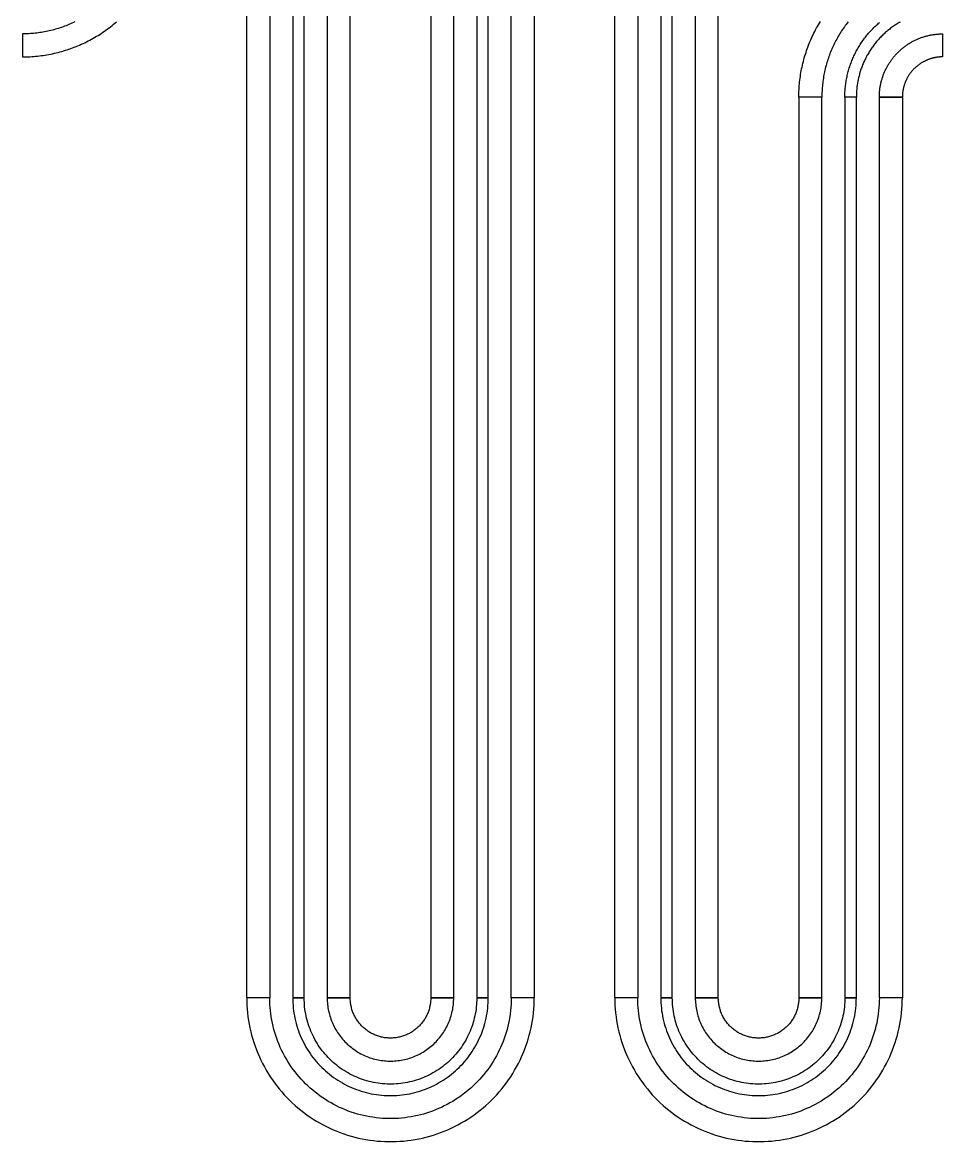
# Model space of a CAD drawing. Extents: x -25499 to 25499, y -25499 to 24195.
# Drawn here: x -5125 to -4925, y -15372 to -15128.8 of the extents above; entities that cross this region are included whole.
import ezdxf

# ---------------------------------------------------------------- set-up
doc = ezdxf.new("R2010")
doc.units = 0

# ---------------------------------------------------------------- blocks, each defined once
blk = doc.blocks.new('CHIP15')
for points in [[(928.75, 1090.73), (928.75, 659.27), (923.75, 659.27), (923.75, 1090.73), (928.75, 1090.73)], [(933.75, 1090.73), (933.75, 659.27), (936.25, 659.27), (936.25, 1090.73), (933.75, 1090.73)], [(941.25, 1090.73), (941.25, 659.27), (946.25, 659.27), (946.25, 1090.73), (941.25, 1090.73)], [(968.75, 659.27), (968.75, 1090.73), (963.75, 1090.73), (963.75, 659.27), (968.75, 659.27)], [(976.25, 659.27), (976.25, 1090.73), (973.75, 1090.73), (973.75, 659.27), (976.25, 659.27)], [(981.25, 659.27), (981.25, 1090.73), (986.25, 1090.73), (986.25, 659.27), (981.25, 659.27)], [(1008.75, 1090.73), (1008.75, 659.27), (1003.75, 659.27), (1003.75, 1090.73), (1008.75, 1090.73)], [(1013.75, 1090.73), (1013.75, 659.27), (1016.25, 659.27), (1016.25, 1090.73), (1013.75, 1090.73)], [(1021.25, 1090.73), (1021.25, 659.27), (1026.25, 659.27), (1026.25, 1090.73), (1021.25, 1090.73)], [(875, 863.75), (875.41, 863.75), (875.82, 863.76), (876.24, 863.77), (876.65, 863.79), (877.06, 863.82), (877.47, 863.85), (877.88, 863.88), (878.29, 863.92), (878.7, 863.97), (879.11, 864.02), (879.52, 864.08), (879.93, 864.14), (880.34, 864.21), (880.74, 864.28), (881.15, 864.36), (881.55, 864.44), (881.95, 864.53), (882.36, 864.63), (882.76, 864.73), (883.15, 864.83), (883.55, 864.94), (883.95, 865.06), (884.34, 865.18), (884.74, 865.31), (885.13, 865.44), (885.52, 865.57), (885.9, 865.71), (886.29, 865.86), (886.67, 866.01), (887.05, 866.17), (887.43, 866.33), (887.81, 866.5), (888.19, 866.67), (888.56, 866.84), (888.93, 867.03), (889.3, 867.21), (889.66, 867.4), (890.03, 867.6), (890.39, 867.8), (890.74, 868.01), (891.1, 868.22), (891.45, 868.43), (891.8, 868.65), (892.15, 868.87), (892.49, 869.1), (892.83, 869.34), (893.17, 869.57), (893.5, 869.82), (893.83, 870.06), (894.16, 870.31), (894.48, 870.57), (894.8, 870.83), (895.12, 871.09), (895.44, 871.36)], [(886.39, 871.35), (886.08, 871.2), (885.76, 871.06), (885.44, 870.92), (885.13, 870.78), (884.8, 870.65), (884.48, 870.52), (884.16, 870.4), (883.83, 870.28), (883.51, 870.17), (883.18, 870.06), (882.85, 869.95), (882.52, 869.85), (882.18, 869.75), (881.85, 869.66), (881.51, 869.57), (881.18, 869.49), (880.84, 869.41), (880.5, 869.33), (880.16, 869.26), (879.82, 869.2), (879.48, 869.14), (879.14, 869.08), (878.8, 869.03), (878.45, 868.98), (878.11, 868.94), (877.77, 868.9), (877.42, 868.86), (877.08, 868.83), (876.73, 868.81), (876.39, 868.79), (876.04, 868.77), (875.69, 868.76), (875.35, 868.75), (875, 868.75), (875, 863.75)], [(1043.75, 855), (1043.75, 855.41), (1043.76, 855.82), (1043.77, 856.24), (1043.79, 856.65), (1043.82, 857.06), (1043.85, 857.47), (1043.88, 857.88), (1043.92, 858.29), (1043.97, 858.7), (1044.02, 859.11), (1044.08, 859.52), (1044.14, 859.93), (1044.21, 860.34), (1044.28, 860.74), (1044.36, 861.15), (1044.44, 861.55), (1044.53, 861.95), (1044.63, 862.36), (1044.73, 862.76), (1044.83, 863.15), (1044.94, 863.55), (1045.06, 863.95), (1045.18, 864.34), (1045.31, 864.74), (1045.44, 865.13), (1045.57, 865.52), (1045.71, 865.9), (1045.86, 866.29), (1046.01, 866.67), (1046.17, 867.05), (1046.33, 867.43), (1046.5, 867.81), (1046.67, 868.19), (1046.84, 868.56), (1047.03, 868.93), (1047.21, 869.3), (1047.4, 869.66), (1047.6, 870.03), (1047.8, 870.39), (1048.01, 870.74), (1048.22, 871.1), (1048.43, 871.45)], [(1054.48, 871.37), (1054.26, 871.09), (1054.05, 870.82), (1053.85, 870.54), (1053.64, 870.26), (1053.44, 869.98), (1053.25, 869.69), (1053.05, 869.4), (1052.87, 869.11), (1052.68, 868.82), (1052.5, 868.52), (1052.32, 868.22), (1052.15, 867.92), (1051.98, 867.62), (1051.82, 867.32), (1051.66, 867.01), (1051.5, 866.7), (1051.35, 866.39), (1051.2, 866.08), (1051.06, 865.76), (1050.92, 865.44), (1050.78, 865.13), (1050.65, 864.8), (1050.52, 864.48), (1050.4, 864.16), (1050.28, 863.83), (1050.17, 863.51), (1050.06, 863.18), (1049.95, 862.85), (1049.85, 862.52), (1049.75, 862.18), (1049.66, 861.85), (1049.57, 861.51), (1049.49, 861.18), (1049.41, 860.84), (1049.33, 860.5), (1049.26, 860.16), (1049.2, 859.82), (1049.14, 859.48), (1049.08, 859.14), (1049.03, 858.8), (1048.98, 858.45), (1048.94, 858.11), (1048.9, 857.77), (1048.86, 857.42), (1048.83, 857.08), (1048.81, 856.73), (1048.79, 856.39), (1048.77, 856.04), (1048.76, 855.69), (1048.75, 855.35), (1048.75, 855), (1043.75, 855)], [(1053.75, 855), (1053.75, 855.28), (1053.76, 855.56), (1053.77, 855.84), (1053.78, 856.12), (1053.8, 856.4), (1053.82, 856.68), (1053.84, 856.96), (1053.87, 857.24), (1053.9, 857.52), (1053.93, 857.8), (1053.97, 858.07), (1054.02, 858.35), (1054.06, 858.63), (1054.11, 858.9), (1054.17, 859.18), (1054.22, 859.45), (1054.28, 859.73), (1054.35, 860), (1054.41, 860.27), (1054.49, 860.55), (1054.56, 860.82), (1054.64, 861.08), (1054.72, 861.35), (1054.81, 861.62), (1054.9, 861.89), (1054.99, 862.15), (1055.09, 862.41), (1055.18, 862.68), (1055.29, 862.94), (1055.39, 863.2), (1055.5, 863.45), (1055.62, 863.71), (1055.73, 863.97), (1055.85, 864.22), (1055.98, 864.47), (1056.1, 864.72), (1056.23, 864.97), (1056.37, 865.22), (1056.5, 865.46), (1056.64, 865.71), (1056.79, 865.95), (1056.93, 866.19), (1057.08, 866.42), (1057.23, 866.66), (1057.39, 866.89), (1057.55, 867.12), (1057.71, 867.35), (1057.87, 867.58), (1058.04, 867.81), (1058.21, 868.03), (1058.39, 868.25), (1058.56, 868.47), (1058.74, 868.68), (1058.92, 868.9), (1059.11, 869.11), (1059.3, 869.32), (1059.49, 869.52), (1059.68, 869.73), (1059.88, 869.93), (1060.07, 870.12), (1060.27, 870.32), (1060.48, 870.51), (1060.68, 870.7), (1060.89, 870.89), (1061.1, 871.08), (1061.32, 871.26)], [(1065.77, 871.32), (1065.55, 871.2), (1065.34, 871.07), (1065.13, 870.94), (1064.92, 870.81), (1064.71, 870.68), (1064.51, 870.54), (1064.3, 870.4), (1064.1, 870.26), (1063.9, 870.11), (1063.7, 869.96), (1063.5, 869.81), (1063.31, 869.66), (1063.12, 869.5), (1062.93, 869.35), (1062.74, 869.19), (1062.55, 869.02), (1062.37, 868.86), (1062.19, 868.69), (1062.01, 868.52), (1061.83, 868.35), (1061.65, 868.17), (1061.48, 867.99), (1061.31, 867.81), (1061.14, 867.63), (1060.98, 867.45), (1060.81, 867.26), (1060.65, 867.07), (1060.5, 866.88), (1060.34, 866.69), (1060.19, 866.5), (1060.04, 866.3), (1059.89, 866.1), (1059.74, 865.9), (1059.6, 865.7), (1059.46, 865.49), (1059.32, 865.29), (1059.19, 865.08), (1059.06, 864.87), (1058.93, 864.66), (1058.8, 864.45), (1058.68, 864.23), (1058.56, 864.02), (1058.44, 863.8), (1058.33, 863.58), (1058.22, 863.36), (1058.11, 863.14), (1058, 862.91), (1057.9, 862.69), (1057.8, 862.46), (1057.7, 862.23), (1057.61, 862), (1057.52, 861.77), (1057.43, 861.54), (1057.34, 861.31), (1057.26, 861.08), (1057.18, 860.84), (1057.11, 860.61), (1057.04, 860.37), (1056.97, 860.13), (1056.9, 859.89), (1056.84, 859.65), (1056.78, 859.41), (1056.72, 859.17), (1056.67, 858.93), (1056.62, 858.69), (1056.57, 858.45), (1056.53, 858.2), (1056.48, 857.96), (1056.45, 857.71), (1056.41, 857.47), (1056.38, 857.22), (1056.35, 856.98), (1056.33, 856.73), (1056.31, 856.48), (1056.29, 856.24), (1056.28, 855.99), (1056.26, 855.74), (1056.26, 855.49), (1056.25, 855.25), (1056.25, 855), (1053.75, 855)], [(1061.25, 855), (1061.25, 855.18), (1061.25, 855.36), (1061.26, 855.54), (1061.27, 855.73), (1061.28, 855.91), (1061.29, 856.09), (1061.31, 856.27), (1061.33, 856.45), (1061.35, 856.63), (1061.37, 856.81), (1061.39, 856.99), (1061.42, 857.17), (1061.45, 857.35), (1061.48, 857.53), (1061.52, 857.7), (1061.56, 857.88), (1061.59, 858.06), (1061.64, 858.24), (1061.68, 858.41), (1061.73, 858.59), (1061.77, 858.76), (1061.83, 858.94), (1061.88, 859.11), (1061.93, 859.28), (1061.99, 859.46), (1062.05, 859.63), (1062.11, 859.8), (1062.18, 859.97), (1062.25, 860.14), (1062.31, 860.3), (1062.39, 860.47), (1062.46, 860.64), (1062.53, 860.8), (1062.61, 860.97), (1062.69, 861.13), (1062.77, 861.29), (1062.86, 861.45), (1062.94, 861.61), (1063.03, 861.77), (1063.12, 861.93), (1063.21, 862.08), (1063.31, 862.24), (1063.41, 862.39), (1063.5, 862.54), (1063.61, 862.7), (1063.71, 862.85), (1063.81, 862.99), (1063.92, 863.14), (1064.03, 863.29), (1064.14, 863.43), (1064.25, 863.57), (1064.36, 863.71), (1064.48, 863.85), (1064.6, 863.99), (1064.72, 864.13), (1064.84, 864.26), (1064.96, 864.4), (1065.09, 864.53), (1065.21, 864.66), (1065.34, 864.79), (1065.47, 864.91), (1065.6, 865.04), (1065.74, 865.16), (1065.87, 865.28), (1066.01, 865.4), (1066.15, 865.52), (1066.29, 865.64), (1066.43, 865.75), (1066.57, 865.86), (1066.71, 865.97), (1066.86, 866.08), (1067.01, 866.19), (1067.15, 866.29), (1067.3, 866.39), (1067.46, 866.5), (1067.61, 866.59), (1067.76, 866.69), (1067.92, 866.79), (1068.07, 866.88), (1068.23, 866.97), (1068.39, 867.06), (1068.55, 867.14), (1068.71, 867.23), (1068.87, 867.31), (1069.03, 867.39), (1069.2, 867.47), (1069.36, 867.54), (1069.53, 867.61), (1069.7, 867.69), (1069.86, 867.75), (1070.03, 867.82), (1070.2, 867.89), (1070.37, 867.95), (1070.54, 868.01), (1070.72, 868.07), (1070.89, 868.12), (1071.06, 868.17), (1071.24, 868.23), (1071.41, 868.27), (1071.59, 868.32), (1071.76, 868.36), (1071.94, 868.41), (1072.12, 868.44), (1072.3, 868.48), (1072.47, 868.52), (1072.65, 868.55), (1072.83, 868.58), (1073.01, 868.61), (1073.19, 868.63), (1073.37, 868.65), (1073.55, 868.67), (1073.73, 868.69), (1073.91, 868.71), (1074.09, 868.72), (1074.27, 868.73), (1074.46, 868.74), (1074.64, 868.75), (1074.82, 868.75), (1075, 868.75), (1075, 863.75), (1074.88, 863.75), (1074.77, 863.75), (1074.65, 863.74), (1074.54, 863.74), (1074.42, 863.73), (1074.31, 863.72), (1074.19, 863.71), (1074.08, 863.7), (1073.96, 863.69), (1073.85, 863.67), (1073.73, 863.66), (1073.62, 863.64), (1073.51, 863.62), (1073.39, 863.6), (1073.28, 863.58), (1073.17, 863.56), (1073.05, 863.53), (1072.94, 863.5), (1072.83, 863.48), (1072.72, 863.45), (1072.61, 863.42), (1072.49, 863.38), (1072.38, 863.35), (1072.27, 863.31), (1072.16, 863.28), (1072.06, 863.24), (1071.95, 863.2), (1071.84, 863.16), (1071.73, 863.12), (1071.62, 863.07), (1071.52, 863.03), (1071.41, 862.98), (1071.31, 862.93), (1071.2, 862.88), (1071.1, 862.83), (1071, 862.78), (1070.89, 862.73), (1070.79, 862.67), (1070.69, 862.62), (1070.59, 862.56), (1070.49, 862.5), (1070.39, 862.44), (1070.3, 862.38), (1070.2, 862.32), (1070.1, 862.25), (1070.01, 862.19), (1069.91, 862.12), (1069.82, 862.05), (1069.73, 861.98), (1069.64, 861.91), (1069.54, 861.84), (1069.45, 861.77), (1069.37, 861.69), (1069.28, 861.62), (1069.19, 861.54), (1069.11, 861.47), (1069.02, 861.39), (1068.94, 861.31), (1068.85, 861.23), (1068.77, 861.15), (1068.69, 861.06), (1068.61, 860.98), (1068.53, 860.89), (1068.46, 860.81), (1068.38, 860.72), (1068.31, 860.63), (1068.23, 860.55), (1068.16, 860.46), (1068.09, 860.36), (1068.02, 860.27), (1067.95, 860.18), (1067.88, 860.09), (1067.81, 859.99), (1067.75, 859.9), (1067.68, 859.8), (1067.62, 859.7), (1067.56, 859.61), (1067.5, 859.51), (1067.44, 859.41), (1067.38, 859.31), (1067.33, 859.21), (1067.27, 859.11), (1067.22, 859), (1067.17, 858.9), (1067.12, 858.8), (1067.07, 858.69), (1067.02, 858.59), (1066.97, 858.48), (1066.93, 858.38), (1066.88, 858.27), (1066.84, 858.16), (1066.8, 858.05), (1066.76, 857.94), (1066.72, 857.84), (1066.69, 857.73), (1066.65, 857.62), (1066.62, 857.51), (1066.58, 857.39), (1066.55, 857.28), (1066.52, 857.17), (1066.5, 857.06), (1066.47, 856.95), (1066.44, 856.83), (1066.42, 856.72), (1066.4, 856.61), (1066.38, 856.49), (1066.36, 856.38), (1066.34, 856.27), (1066.33, 856.15), (1066.31, 856.04), (1066.3, 855.92), (1066.29, 855.81), (1066.28, 855.69), (1066.27, 855.58), (1066.26, 855.46), (1066.26, 855.35), (1066.25, 855.23), (1066.25, 855.12), (1066.25, 855), (1061.25, 855)], [(1048.75, 659.27), (1048.75, 855), (1043.75, 855), (1043.75, 659.27), (1048.75, 659.27)], [(1056.25, 659.27), (1056.25, 855), (1053.75, 855), (1053.75, 659.27), (1056.25, 659.27)], [(1061.25, 659.27), (1061.25, 855), (1066.25, 855), (1066.25, 659.27), (1061.25, 659.27)], [(923.75, 659.27), (923.76, 658.45), (923.79, 657.62), (923.85, 656.8), (923.92, 655.98), (924.02, 655.16), (924.14, 654.34), (924.28, 653.53), (924.44, 652.72), (924.63, 651.91), (924.83, 651.12), (925.06, 650.32), (925.31, 649.53), (925.57, 648.75), (925.86, 647.98), (926.17, 647.22), (926.5, 646.46), (926.84, 645.71), (927.21, 644.97), (927.6, 644.24), (928.01, 643.53), (928.43, 642.82), (928.87, 642.12), (929.34, 641.44), (929.82, 640.77), (930.31, 640.11), (930.83, 639.47), (931.36, 638.83), (931.91, 638.22), (932.47, 637.61), (933.05, 637.03), (933.64, 636.46), (934.25, 635.9), (934.88, 635.36), (935.52, 634.84), (936.17, 634.33), (936.83, 633.84), (937.51, 633.37), (938.2, 632.92), (938.9, 632.49), (939.61, 632.07), (940.34, 631.67), (941.07, 631.3), (941.81, 630.94), (942.57, 630.6), (943.33, 630.28), (944.1, 629.98), (944.87, 629.71), (945.66, 629.45), (946.45, 629.21), (947.24, 629), (948.05, 628.8), (948.85, 628.63), (949.66, 628.48), (950.48, 628.35), (951.3, 628.24), (952.12, 628.15), (952.94, 628.09), (953.76, 628.04), (954.59, 628.02), (955.41, 628.02), (956.24, 628.04), (957.06, 628.09), (957.88, 628.15), (958.7, 628.24), (959.52, 628.35), (960.34, 628.48), (961.15, 628.63), (961.95, 628.8), (962.76, 629), (963.55, 629.21), (964.34, 629.45), (965.13, 629.71), (965.9, 629.98), (966.67, 630.28), (967.43, 630.6), (968.19, 630.94), (968.93, 631.3), (969.66, 631.67), (970.39, 632.07), (971.1, 632.49), (971.8, 632.92), (972.49, 633.37), (973.17, 633.84), (973.83, 634.33), (974.48, 634.84), (975.12, 635.36), (975.75, 635.9), (976.36, 636.46), (976.95, 637.03), (977.53, 637.61), (978.09, 638.22), (978.64, 638.83), (979.17, 639.47), (979.69, 640.11), (980.18, 640.77), (980.66, 641.44), (981.13, 642.12), (981.57, 642.82), (981.99, 643.53), (982.4, 644.24), (982.79, 644.97), (983.16, 645.71), (983.5, 646.46), (983.83, 647.22), (984.14, 647.98), (984.43, 648.75), (984.69, 649.53), (984.94, 650.32), (985.17, 651.12), (985.37, 651.91), (985.56, 652.72), (985.72, 653.53), (985.86, 654.34), (985.98, 655.16), (986.08, 655.98), (986.15, 656.8), (986.21, 657.62), (986.24, 658.45), (986.25, 659.27), (981.25, 659.27), (981.24, 658.58), (981.21, 657.88), (981.17, 657.19), (981.1, 656.5), (981.02, 655.81), (980.92, 655.13), (980.8, 654.45), (980.67, 653.77), (980.51, 653.09), (980.34, 652.42), (980.15, 651.75), (979.94, 651.09), (979.72, 650.44), (979.48, 649.79), (979.22, 649.14), (978.94, 648.51), (978.65, 647.88), (978.34, 647.26), (978.02, 646.65), (977.68, 646.05), (977.32, 645.45), (976.95, 644.87), (976.56, 644.29), (976.15, 643.73), (975.74, 643.18), (975.31, 642.63), (974.86, 642.1), (974.4, 641.59), (973.93, 641.08), (973.44, 640.59), (972.94, 640.11), (972.43, 639.64), (971.9, 639.19), (971.37, 638.75), (970.82, 638.32), (970.26, 637.91), (969.69, 637.52), (969.11, 637.14), (968.52, 636.77), (967.92, 636.42), (967.32, 636.09), (966.7, 635.77), (966.08, 635.47), (965.44, 635.19), (964.8, 634.92), (964.16, 634.67), (963.51, 634.44), (962.85, 634.22), (962.18, 634.02), (961.51, 633.84), (960.84, 633.68), (960.16, 633.53), (959.48, 633.41), (958.8, 633.3), (958.11, 633.2), (957.42, 633.13), (956.73, 633.08), (956.04, 633.04), (955.35, 633.02), (954.65, 633.02), (953.96, 633.04), (953.27, 633.08), (952.58, 633.13), (951.89, 633.2), (951.2, 633.3), (950.52, 633.41), (949.84, 633.53), (949.16, 633.68), (948.49, 633.84), (947.82, 634.02), (947.15, 634.22), (946.49, 634.44), (945.84, 634.67), (945.2, 634.92), (944.56, 635.19), (943.92, 635.47), (943.3, 635.77), (942.68, 636.09), (942.08, 636.42), (941.48, 636.77), (940.89, 637.14), (940.31, 637.52), (939.74, 637.91), (939.18, 638.32), (938.63, 638.75), (938.1, 639.19), (937.57, 639.64), (937.06, 640.11), (936.56, 640.59), (936.07, 641.08), (935.6, 641.59), (935.14, 642.1), (934.69, 642.63), (934.26, 643.18), (933.85, 643.73), (933.44, 644.29), (933.05, 644.87), (932.68, 645.45), (932.32, 646.05), (931.98, 646.65), (931.66, 647.26), (931.35, 647.88), (931.06, 648.51), (930.78, 649.14), (930.52, 649.79), (930.28, 650.44), (930.06, 651.09), (929.85, 651.75), (929.66, 652.42), (929.49, 653.09), (929.33, 653.77), (929.2, 654.45), (929.08, 655.13), (928.98, 655.81), (928.9, 656.5), (928.83, 657.19), (928.79, 657.88), (928.76, 658.58), (928.75, 659.27), (923.75, 659.27)], [(933.75, 659.27), (933.76, 658.71), (933.78, 658.15), (933.82, 657.59), (933.87, 657.03), (933.93, 656.47), (934.02, 655.92), (934.11, 655.37), (934.22, 654.82), (934.35, 654.27), (934.49, 653.72), (934.64, 653.19), (934.81, 652.65), (934.99, 652.12), (935.18, 651.59), (935.39, 651.07), (935.62, 650.56), (935.85, 650.05), (936.1, 649.55), (936.37, 649.05), (936.64, 648.56), (936.93, 648.08), (937.23, 647.61), (937.55, 647.15), (937.87, 646.69), (938.21, 646.24), (938.56, 645.8), (938.92, 645.37), (939.3, 644.95), (939.68, 644.54), (940.07, 644.15), (940.48, 643.76), (940.89, 643.38), (941.32, 643.01), (941.75, 642.66), (942.19, 642.31), (942.65, 641.98), (943.11, 641.66), (943.58, 641.35), (944.05, 641.06), (944.54, 640.77), (945.03, 640.5), (945.53, 640.25), (946.03, 640), (946.55, 639.77), (947.06, 639.56), (947.59, 639.36), (948.11, 639.17), (948.65, 638.99), (949.18, 638.83), (949.73, 638.68), (950.27, 638.55), (950.82, 638.44), (951.37, 638.33), (951.93, 638.24), (952.48, 638.17), (953.04, 638.11), (953.6, 638.07), (954.16, 638.04), (954.72, 638.02), (955.28, 638.02), (955.84, 638.04), (956.4, 638.07), (956.96, 638.11), (957.52, 638.17), (958.07, 638.24), (958.63, 638.33), (959.18, 638.44), (959.73, 638.55), (960.27, 638.68), (960.82, 638.83), (961.35, 638.99), (961.89, 639.17), (962.41, 639.36), (962.94, 639.56), (963.45, 639.77), (963.97, 640), (964.47, 640.25), (964.97, 640.5), (965.46, 640.77), (965.95, 641.06), (966.42, 641.35), (966.89, 641.66), (967.35, 641.98), (967.81, 642.31), (968.25, 642.66), (968.68, 643.01), (969.11, 643.38), (969.52, 643.76), (969.93, 644.15), (970.32, 644.54), (970.7, 644.95), (971.08, 645.37), (971.44, 645.8), (971.79, 646.24), (972.13, 646.69), (972.45, 647.15), (972.77, 647.61), (973.07, 648.08), (973.36, 648.56), (973.63, 649.05), (973.9, 649.55), (974.15, 650.05), (974.38, 650.56), (974.61, 651.07), (974.82, 651.59), (975.01, 652.12), (975.19, 652.65), (975.36, 653.19), (975.51, 653.72), (975.65, 654.27), (975.78, 654.82), (975.89, 655.37), (975.98, 655.92), (976.07, 656.47), (976.13, 657.03), (976.18, 657.59), (976.22, 658.15), (976.24, 658.71), (976.25, 659.27), (973.75, 659.27), (973.74, 658.77), (973.72, 658.28), (973.69, 657.79), (973.65, 657.29), (973.59, 656.8), (973.52, 656.31), (973.43, 655.82), (973.33, 655.34), (973.22, 654.86), (973.1, 654.38), (972.96, 653.9), (972.82, 653.43), (972.66, 652.96), (972.48, 652.5), (972.3, 652.04), (972.1, 651.58), (971.89, 651.13), (971.67, 650.69), (971.44, 650.25), (971.2, 649.82), (970.94, 649.4), (970.68, 648.98), (970.4, 648.57), (970.11, 648.17), (969.81, 647.77), (969.5, 647.39), (969.19, 647.01), (968.86, 646.64), (968.52, 646.28), (968.17, 645.92), (967.81, 645.58), (967.45, 645.25), (967.07, 644.92), (966.69, 644.61), (966.3, 644.31), (965.9, 644.01), (965.49, 643.73), (965.08, 643.46), (964.66, 643.2), (964.23, 642.95), (963.8, 642.71), (963.36, 642.49), (962.91, 642.27), (962.46, 642.07), (962, 641.88), (961.54, 641.7), (961.08, 641.53), (960.61, 641.38), (960.13, 641.24), (959.65, 641.11), (959.17, 640.99), (958.69, 640.89), (958.2, 640.8), (957.71, 640.72), (957.22, 640.65), (956.73, 640.6), (956.24, 640.56), (955.74, 640.53), (955.25, 640.52), (954.75, 640.52), (954.26, 640.53), (953.76, 640.56), (953.27, 640.6), (952.78, 640.65), (952.29, 640.72), (951.8, 640.8), (951.31, 640.89), (950.83, 640.99), (950.35, 641.11), (949.87, 641.24), (949.39, 641.38), (948.92, 641.53), (948.46, 641.7), (948, 641.88), (947.54, 642.07), (947.09, 642.27), (946.64, 642.49), (946.2, 642.71), (945.77, 642.95), (945.34, 643.2), (944.92, 643.46), (944.51, 643.73), (944.1, 644.01), (943.7, 644.31), (943.31, 644.61), (942.93, 644.92), (942.55, 645.25), (942.19, 645.58), (941.83, 645.92), (941.48, 646.28), (941.14, 646.64), (940.81, 647.01), (940.5, 647.39), (940.19, 647.77), (939.89, 648.17), (939.6, 648.57), (939.32, 648.98), (939.06, 649.4), (938.8, 649.82), (938.56, 650.25), (938.33, 650.69), (938.11, 651.13), (937.9, 651.58), (937.7, 652.04), (937.52, 652.5), (937.34, 652.96), (937.18, 653.43), (937.04, 653.9), (936.9, 654.38), (936.78, 654.86), (936.67, 655.34), (936.57, 655.82), (936.48, 656.31), (936.41, 656.8), (936.35, 657.29), (936.31, 657.79), (936.28, 658.28), (936.26, 658.77), (936.25, 659.27), (933.75, 659.27)], [(941.25, 659.27), (941.25, 658.91), (941.27, 658.54), (941.29, 658.18), (941.33, 657.82), (941.37, 657.46), (941.42, 657.1), (941.48, 656.74), (941.56, 656.39), (941.64, 656.03), (941.73, 655.68), (941.83, 655.33), (941.93, 654.99), (942.05, 654.64), (942.18, 654.3), (942.31, 653.97), (942.46, 653.63), (942.61, 653.3), (942.77, 652.98), (942.94, 652.66), (943.12, 652.34), (943.31, 652.03), (943.5, 651.73), (943.71, 651.42), (943.92, 651.13), (944.14, 650.84), (944.36, 650.56), (944.6, 650.28), (944.84, 650.01), (945.09, 649.74), (945.34, 649.48), (945.6, 649.23), (945.87, 648.99), (946.15, 648.75), (946.43, 648.52), (946.71, 648.3), (947.01, 648.08), (947.3, 647.88), (947.61, 647.68), (947.92, 647.48), (948.23, 647.3), (948.55, 647.13), (948.87, 646.96), (949.2, 646.8), (949.53, 646.66), (949.86, 646.52), (950.2, 646.38), (950.54, 646.26), (950.89, 646.15), (951.24, 646.04), (951.59, 645.95), (951.94, 645.86), (952.3, 645.79), (952.65, 645.72), (953.01, 645.66), (953.37, 645.62), (953.73, 645.58), (954.09, 645.55), (954.46, 645.53), (954.82, 645.52), (955.18, 645.52), (955.54, 645.53), (955.91, 645.55), (956.27, 645.58), (956.63, 645.62), (956.99, 645.66), (957.35, 645.72), (957.7, 645.79), (958.06, 645.86), (958.41, 645.95), (958.76, 646.04), (959.11, 646.15), (959.46, 646.26), (959.8, 646.38), (960.14, 646.52), (960.47, 646.66), (960.8, 646.8), (961.13, 646.96), (961.45, 647.13), (961.77, 647.3), (962.08, 647.48), (962.39, 647.68), (962.7, 647.88), (962.99, 648.08), (963.29, 648.3), (963.57, 648.52), (963.85, 648.75), (964.13, 648.99), (964.4, 649.23), (964.66, 649.48), (964.91, 649.74), (965.16, 650.01), (965.4, 650.28), (965.64, 650.56), (965.86, 650.84), (966.08, 651.13), (966.29, 651.42), (966.5, 651.73), (966.69, 652.03), (966.88, 652.34), (967.06, 652.66), (967.23, 652.98), (967.39, 653.3), (967.54, 653.63), (967.69, 653.97), (967.82, 654.3), (967.95, 654.64), (968.07, 654.99), (968.17, 655.33), (968.27, 655.68), (968.36, 656.03), (968.44, 656.39), (968.52, 656.74), (968.58, 657.1), (968.63, 657.46), (968.67, 657.82), (968.71, 658.18), (968.73, 658.54), (968.75, 658.91), (968.75, 659.27), (963.75, 659.27), (963.75, 659.04), (963.74, 658.81), (963.72, 658.58), (963.7, 658.35), (963.67, 658.12), (963.64, 657.89), (963.6, 657.66), (963.56, 657.44), (963.5, 657.21), (963.45, 656.99), (963.38, 656.76), (963.31, 656.54), (963.24, 656.33), (963.16, 656.11), (963.07, 655.89), (962.98, 655.68), (962.88, 655.47), (962.78, 655.27), (962.67, 655.06), (962.56, 654.86), (962.44, 654.66), (962.32, 654.47), (962.19, 654.28), (962.05, 654.09), (961.91, 653.91), (961.77, 653.72), (961.62, 653.55), (961.47, 653.38), (961.31, 653.21), (961.15, 653.04), (960.98, 652.88), (960.81, 652.73), (960.63, 652.58), (960.46, 652.43), (960.27, 652.29), (960.09, 652.15), (959.9, 652.02), (959.7, 651.89), (959.51, 651.77), (959.31, 651.65), (959.11, 651.54), (958.9, 651.44), (958.69, 651.34), (958.48, 651.24), (958.27, 651.15), (958.05, 651.07), (957.84, 650.99), (957.62, 650.92), (957.39, 650.85), (957.17, 650.79), (956.95, 650.74), (956.72, 650.69), (956.49, 650.65), (956.27, 650.61), (956.04, 650.58), (955.81, 650.56), (955.58, 650.54), (955.35, 650.53), (955.12, 650.52), (954.88, 650.52), (954.65, 650.53), (954.42, 650.54), (954.19, 650.56), (953.96, 650.58), (953.73, 650.61), (953.51, 650.65), (953.28, 650.69), (953.05, 650.74), (952.83, 650.79), (952.61, 650.85), (952.38, 650.92), (952.16, 650.99), (951.95, 651.07), (951.73, 651.15), (951.52, 651.24), (951.31, 651.34), (951.1, 651.44), (950.89, 651.54), (950.69, 651.65), (950.49, 651.77), (950.3, 651.89), (950.1, 652.02), (949.91, 652.15), (949.73, 652.29), (949.54, 652.43), (949.37, 652.58), (949.19, 652.73), (949.02, 652.88), (948.85, 653.04), (948.69, 653.21), (948.53, 653.38), (948.38, 653.55), (948.23, 653.72), (948.09, 653.91), (947.95, 654.09), (947.81, 654.28), (947.68, 654.47), (947.56, 654.66), (947.44, 654.86), (947.33, 655.06), (947.22, 655.27), (947.12, 655.47), (947.02, 655.68), (946.93, 655.89), (946.84, 656.11), (946.76, 656.33), (946.69, 656.54), (946.62, 656.76), (946.55, 656.99), (946.5, 657.21), (946.44, 657.44), (946.4, 657.66), (946.36, 657.89), (946.33, 658.12), (946.3, 658.35), (946.28, 658.58), (946.26, 658.81), (946.25, 659.04), (946.25, 659.27), (941.25, 659.27)], [(1003.75, 659.27), (1003.76, 658.45), (1003.79, 657.62), (1003.85, 656.8), (1003.92, 655.98), (1004.02, 655.16), (1004.14, 654.34), (1004.28, 653.53), (1004.44, 652.72), (1004.63, 651.91), (1004.83, 651.12), (1005.06, 650.32), (1005.31, 649.53), (1005.57, 648.75), (1005.86, 647.98), (1006.17, 647.22), (1006.5, 646.46), (1006.84, 645.71), (1007.21, 644.97), (1007.6, 644.24), (1008.01, 643.53), (1008.43, 642.82), (1008.87, 642.12), (1009.34, 641.44), (1009.82, 640.77), (1010.31, 640.11), (1010.83, 639.47), (1011.36, 638.83), (1011.91, 638.22), (1012.47, 637.61), (1013.05, 637.03), (1013.64, 636.46), (1014.25, 635.9), (1014.88, 635.36), (1015.52, 634.84), (1016.17, 634.33), (1016.83, 633.84), (1017.51, 633.37), (1018.2, 632.92), (1018.9, 632.49), (1019.61, 632.07), (1020.34, 631.67), (1021.07, 631.3), (1021.81, 630.94), (1022.57, 630.6), (1023.33, 630.28), (1024.1, 629.98), (1024.87, 629.71), (1025.66, 629.45), (1026.45, 629.21), (1027.24, 629), (1028.05, 628.8), (1028.85, 628.63), (1029.66, 628.48), (1030.48, 628.35), (1031.3, 628.24), (1032.12, 628.15), (1032.94, 628.09), (1033.76, 628.04), (1034.59, 628.02), (1035.41, 628.02), (1036.24, 628.04), (1037.06, 628.09), (1037.88, 628.15), (1038.7, 628.24), (1039.52, 628.35), (1040.34, 628.48), (1041.15, 628.63), (1041.95, 628.8), (1042.76, 629), (1043.55, 629.21), (1044.34, 629.45), (1045.13, 629.71), (1045.9, 629.98), (1046.67, 630.28), (1047.43, 630.6), (1048.19, 630.94), (1048.93, 631.3), (1049.66, 631.67), (1050.39, 632.07), (1051.1, 632.49), (1051.8, 632.92), (1052.49, 633.37), (1053.17, 633.84), (1053.83, 634.33), (1054.48, 634.84), (1055.12, 635.36), (1055.75, 635.9), (1056.36, 636.46), (1056.95, 637.03), (1057.53, 637.61), (1058.09, 638.22), (1058.64, 638.83), (1059.17, 639.47), (1059.69, 640.11), (1060.18, 640.77), (1060.66, 641.44), (1061.13, 642.12), (1061.57, 642.82), (1061.99, 643.53), (1062.4, 644.24), (1062.79, 644.97), (1063.16, 645.71), (1063.5, 646.46), (1063.83, 647.22), (1064.14, 647.98), (1064.43, 648.75), (1064.69, 649.53), (1064.94, 650.32), (1065.17, 651.12), (1065.37, 651.91), (1065.56, 652.72), (1065.72, 653.53), (1065.86, 654.34), (1065.98, 655.16), (1066.08, 655.98), (1066.15, 656.8), (1066.21, 657.62), (1066.24, 658.45), (1066.25, 659.27), (1061.25, 659.27), (1061.24, 658.58), (1061.21, 657.88), (1061.17, 657.19), (1061.1, 656.5), (1061.02, 655.81), (1060.92, 655.13), (1060.8, 654.45), (1060.67, 653.77), (1060.51, 653.09), (1060.34, 652.42), (1060.15, 651.75), (1059.94, 651.09), (1059.72, 650.44), (1059.48, 649.79), (1059.22, 649.14), (1058.94, 648.51), (1058.65, 647.88), (1058.34, 647.26), (1058.02, 646.65), (1057.68, 646.05), (1057.32, 645.45), (1056.95, 644.87), (1056.56, 644.29), (1056.15, 643.73), (1055.74, 643.18), (1055.31, 642.63), (1054.86, 642.1), (1054.4, 641.59), (1053.93, 641.08), (1053.44, 640.59), (1052.94, 640.11), (1052.43, 639.64), (1051.9, 639.19), (1051.37, 638.75), (1050.82, 638.32), (1050.26, 637.91), (1049.69, 637.52), (1049.11, 637.14), (1048.52, 636.77), (1047.92, 636.42), (1047.32, 636.09), (1046.7, 635.77), (1046.08, 635.47), (1045.44, 635.19), (1044.8, 634.92), (1044.16, 634.67), (1043.51, 634.44), (1042.85, 634.22), (1042.18, 634.02), (1041.51, 633.84), (1040.84, 633.68), (1040.16, 633.53), (1039.48, 633.41), (1038.8, 633.3), (1038.11, 633.2), (1037.42, 633.13), (1036.73, 633.08), (1036.04, 633.04), (1035.35, 633.02), (1034.65, 633.02), (1033.96, 633.04), (1033.27, 633.08), (1032.58, 633.13), (1031.89, 633.2), (1031.2, 633.3), (1030.52, 633.41), (1029.84, 633.53), (1029.16, 633.68), (1028.49, 633.84), (1027.82, 634.02), (1027.15, 634.22), (1026.49, 634.44), (1025.84, 634.67), (1025.2, 634.92), (1024.56, 635.19), (1023.92, 635.47), (1023.3, 635.77), (1022.68, 636.09), (1022.08, 636.42), (1021.48, 636.77), (1020.89, 637.14), (1020.31, 637.52), (1019.74, 637.91), (1019.18, 638.32), (1018.63, 638.75), (1018.1, 639.19), (1017.57, 639.64), (1017.06, 640.11), (1016.56, 640.59), (1016.07, 641.08), (1015.6, 641.59), (1015.14, 642.1), (1014.69, 642.63), (1014.26, 643.18), (1013.85, 643.73), (1013.44, 644.29), (1013.05, 644.87), (1012.68, 645.45), (1012.32, 646.05), (1011.98, 646.65), (1011.66, 647.26), (1011.35, 647.88), (1011.06, 648.51), (1010.78, 649.14), (1010.52, 649.79), (1010.28, 650.44), (1010.06, 651.09), (1009.85, 651.75), (1009.66, 652.42), (1009.49, 653.09), (1009.33, 653.77), (1009.2, 654.45), (1009.08, 655.13), (1008.98, 655.81), (1008.9, 656.5), (1008.83, 657.19), (1008.79, 657.88), (1008.76, 658.58), (1008.75, 659.27), (1003.75, 659.27)], [(1013.75, 659.27), (1013.76, 658.71), (1013.78, 658.15), (1013.82, 657.59), (1013.87, 657.03), (1013.93, 656.47), (1014.02, 655.92), (1014.11, 655.37), (1014.22, 654.82), (1014.35, 654.27), (1014.49, 653.72), (1014.64, 653.19), (1014.81, 652.65), (1014.99, 652.12), (1015.18, 651.59), (1015.39, 651.07), (1015.62, 650.56), (1015.85, 650.05), (1016.1, 649.55), (1016.37, 649.05), (1016.64, 648.56), (1016.93, 648.08), (1017.23, 647.61), (1017.55, 647.15), (1017.87, 646.69), (1018.21, 646.24), (1018.56, 645.8), (1018.92, 645.37), (1019.3, 644.95), (1019.68, 644.54), (1020.07, 644.15), (1020.48, 643.76), (1020.89, 643.38), (1021.32, 643.01), (1021.75, 642.66), (1022.19, 642.31), (1022.65, 641.98), (1023.11, 641.66), (1023.58, 641.35), (1024.05, 641.06), (1024.54, 640.77), (1025.03, 640.5), (1025.53, 640.25), (1026.03, 640), (1026.55, 639.77), (1027.06, 639.56), (1027.59, 639.36), (1028.11, 639.17), (1028.65, 638.99), (1029.18, 638.83), (1029.73, 638.68), (1030.27, 638.55), (1030.82, 638.44), (1031.37, 638.33), (1031.93, 638.24), (1032.48, 638.17), (1033.04, 638.11), (1033.6, 638.07), (1034.16, 638.04), (1034.72, 638.02), (1035.28, 638.02), (1035.84, 638.04), (1036.4, 638.07), (1036.96, 638.11), (1037.52, 638.17), (1038.07, 638.24), (1038.63, 638.33), (1039.18, 638.44), (1039.73, 638.55), (1040.27, 638.68), (1040.82, 638.83), (1041.35, 638.99), (1041.89, 639.17), (1042.41, 639.36), (1042.94, 639.56), (1043.45, 639.77), (1043.97, 640), (1044.47, 640.25), (1044.97, 640.5), (1045.46, 640.77), (1045.95, 641.06), (1046.42, 641.35), (1046.89, 641.66), (1047.35, 641.98), (1047.81, 642.31), (1048.25, 642.66), (1048.68, 643.01), (1049.11, 643.38), (1049.52, 643.76), (1049.93, 644.15), (1050.32, 644.54), (1050.7, 644.95), (1051.08, 645.37), (1051.44, 645.8), (1051.79, 646.24), (1052.13, 646.69), (1052.45, 647.15), (1052.77, 647.61), (1053.07, 648.08), (1053.36, 648.56), (1053.63, 649.05), (1053.9, 649.55), (1054.15, 650.05), (1054.38, 650.56), (1054.61, 651.07), (1054.82, 651.59), (1055.01, 652.12), (1055.19, 652.65), (1055.36, 653.19), (1055.51, 653.72), (1055.65, 654.27), (1055.78, 654.82), (1055.89, 655.37), (1055.98, 655.92), (1056.07, 656.47), (1056.13, 657.03), (1056.18, 657.59), (1056.22, 658.15), (1056.24, 658.71), (1056.25, 659.27), (1053.75, 659.27), (1053.74, 658.77), (1053.72, 658.28), (1053.69, 657.79), (1053.65, 657.29), (1053.59, 656.8), (1053.52, 656.31), (1053.43, 655.82), (1053.33, 655.34), (1053.22, 654.86), (1053.1, 654.38), (1052.96, 653.9), (1052.82, 653.43), (1052.66, 652.96), (1052.48, 652.5), (1052.3, 652.04), (1052.1, 651.58), (1051.89, 651.13), (1051.67, 650.69), (1051.44, 650.25), (1051.2, 649.82), (1050.94, 649.4), (1050.68, 648.98), (1050.4, 648.57), (1050.11, 648.17), (1049.81, 647.77), (1049.5, 647.39), (1049.19, 647.01), (1048.86, 646.64), (1048.52, 646.28), (1048.17, 645.92), (1047.81, 645.58), (1047.45, 645.25), (1047.07, 644.92), (1046.69, 644.61), (1046.3, 644.31), (1045.9, 644.01), (1045.49, 643.73), (1045.08, 643.46), (1044.66, 643.2), (1044.23, 642.95), (1043.8, 642.71), (1043.36, 642.49), (1042.91, 642.27), (1042.46, 642.07), (1042, 641.88), (1041.54, 641.7), (1041.08, 641.53), (1040.61, 641.38), (1040.13, 641.24), (1039.65, 641.11), (1039.17, 640.99), (1038.69, 640.89), (1038.2, 640.8), (1037.71, 640.72), (1037.22, 640.65), (1036.73, 640.6), (1036.24, 640.56), (1035.74, 640.53), (1035.25, 640.52), (1034.75, 640.52), (1034.26, 640.53), (1033.76, 640.56), (1033.27, 640.6), (1032.78, 640.65), (1032.29, 640.72), (1031.8, 640.8), (1031.31, 640.89), (1030.83, 640.99), (1030.35, 641.11), (1029.87, 641.24), (1029.39, 641.38), (1028.92, 641.53), (1028.46, 641.7), (1028, 641.88), (1027.54, 642.07), (1027.09, 642.27), (1026.64, 642.49), (1026.2, 642.71), (1025.77, 642.95), (1025.34, 643.2), (1024.92, 643.46), (1024.51, 643.73), (1024.1, 644.01), (1023.7, 644.31), (1023.31, 644.61), (1022.93, 644.92), (1022.55, 645.25), (1022.19, 645.58), (1021.83, 645.92), (1021.48, 646.28), (1021.14, 646.64), (1020.81, 647.01), (1020.5, 647.39), (1020.19, 647.77), (1019.89, 648.17), (1019.6, 648.57), (1019.32, 648.98), (1019.06, 649.4), (1018.8, 649.82), (1018.56, 650.25), (1018.33, 650.69), (1018.11, 651.13), (1017.9, 651.58), (1017.7, 652.04), (1017.52, 652.5), (1017.34, 652.96), (1017.18, 653.43), (1017.04, 653.9), (1016.9, 654.38), (1016.78, 654.86), (1016.67, 655.34), (1016.57, 655.82), (1016.48, 656.31), (1016.41, 656.8), (1016.35, 657.29), (1016.31, 657.79), (1016.28, 658.28), (1016.26, 658.77), (1016.25, 659.27), (1013.75, 659.27)], [(1021.25, 659.27), (1021.25, 658.91), (1021.27, 658.54), (1021.29, 658.18), (1021.33, 657.82), (1021.37, 657.46), (1021.42, 657.1), (1021.48, 656.74), (1021.56, 656.39), (1021.64, 656.03), (1021.73, 655.68), (1021.83, 655.33), (1021.93, 654.99), (1022.05, 654.64), (1022.18, 654.3), (1022.31, 653.97), (1022.46, 653.63), (1022.61, 653.3), (1022.77, 652.98), (1022.94, 652.66), (1023.12, 652.34), (1023.31, 652.03), (1023.5, 651.73), (1023.71, 651.42), (1023.92, 651.13), (1024.14, 650.84), (1024.36, 650.56), (1024.6, 650.28), (1024.84, 650.01), (1025.09, 649.74), (1025.34, 649.48), (1025.6, 649.23), (1025.87, 648.99), (1026.15, 648.75), (1026.43, 648.52), (1026.71, 648.3), (1027.01, 648.08), (1027.3, 647.88), (1027.61, 647.68), (1027.92, 647.48), (1028.23, 647.3), (1028.55, 647.13), (1028.87, 646.96), (1029.2, 646.8), (1029.53, 646.66), (1029.86, 646.52), (1030.2, 646.38), (1030.54, 646.26), (1030.89, 646.15), (1031.24, 646.04), (1031.59, 645.95), (1031.94, 645.86), (1032.3, 645.79), (1032.65, 645.72), (1033.01, 645.66), (1033.37, 645.62), (1033.73, 645.58), (1034.09, 645.55), (1034.46, 645.53), (1034.82, 645.52), (1035.18, 645.52), (1035.54, 645.53), (1035.91, 645.55), (1036.27, 645.58), (1036.63, 645.62), (1036.99, 645.66), (1037.35, 645.72), (1037.7, 645.79), (1038.06, 645.86), (1038.41, 645.95), (1038.76, 646.04), (1039.11, 646.15), (1039.46, 646.26), (1039.8, 646.38), (1040.14, 646.52), (1040.47, 646.66), (1040.8, 646.8), (1041.13, 646.96), (1041.45, 647.13), (1041.77, 647.3), (1042.08, 647.48), (1042.39, 647.68), (1042.7, 647.88), (1042.99, 648.08), (1043.29, 648.3), (1043.57, 648.52), (1043.85, 648.75), (1044.13, 648.99), (1044.4, 649.23), (1044.66, 649.48), (1044.91, 649.74), (1045.16, 650.01), (1045.4, 650.28), (1045.64, 650.56), (1045.86, 650.84), (1046.08, 651.13), (1046.29, 651.42), (1046.5, 651.73), (1046.69, 652.03), (1046.88, 652.34), (1047.06, 652.66), (1047.23, 652.98), (1047.39, 653.3), (1047.54, 653.63), (1047.69, 653.97), (1047.82, 654.3), (1047.95, 654.64), (1048.07, 654.99), (1048.17, 655.33), (1048.27, 655.68), (1048.36, 656.03), (1048.44, 656.39), (1048.52, 656.74), (1048.58, 657.1), (1048.63, 657.46), (1048.67, 657.82), (1048.71, 658.18), (1048.73, 658.54), (1048.75, 658.91), (1048.75, 659.27), (1043.75, 659.27), (1043.75, 659.04), (1043.74, 658.81), (1043.72, 658.58), (1043.7, 658.35), (1043.67, 658.12), (1043.64, 657.89), (1043.6, 657.66), (1043.56, 657.44), (1043.5, 657.21), (1043.45, 656.99), (1043.38, 656.76), (1043.31, 656.54), (1043.24, 656.33), (1043.16, 656.11), (1043.07, 655.89), (1042.98, 655.68), (1042.88, 655.47), (1042.78, 655.27), (1042.67, 655.06), (1042.56, 654.86), (1042.44, 654.66), (1042.32, 654.47), (1042.19, 654.28), (1042.05, 654.09), (1041.91, 653.91), (1041.77, 653.72), (1041.62, 653.55), (1041.47, 653.38), (1041.31, 653.21), (1041.15, 653.04), (1040.98, 652.88), (1040.81, 652.73), (1040.63, 652.58), (1040.46, 652.43), (1040.27, 652.29), (1040.09, 652.15), (1039.9, 652.02), (1039.7, 651.89), (1039.51, 651.77), (1039.31, 651.65), (1039.11, 651.54), (1038.9, 651.44), (1038.69, 651.34), (1038.48, 651.24), (1038.27, 651.15), (1038.05, 651.07), (1037.84, 650.99), (1037.62, 650.92), (1037.39, 650.85), (1037.17, 650.79), (1036.95, 650.74), (1036.72, 650.69), (1036.49, 650.65), (1036.27, 650.61), (1036.04, 650.58), (1035.81, 650.56), (1035.58, 650.54), (1035.35, 650.53), (1035.12, 650.52), (1034.88, 650.52), (1034.65, 650.53), (1034.42, 650.54), (1034.19, 650.56), (1033.96, 650.58), (1033.73, 650.61), (1033.51, 650.65), (1033.28, 650.69), (1033.05, 650.74), (1032.83, 650.79), (1032.61, 650.85), (1032.38, 650.92), (1032.16, 650.99), (1031.95, 651.07), (1031.73, 651.15), (1031.52, 651.24), (1031.31, 651.34), (1031.1, 651.44), (1030.89, 651.54), (1030.69, 651.65), (1030.49, 651.77), (1030.3, 651.89), (1030.1, 652.02), (1029.91, 652.15), (1029.73, 652.29), (1029.54, 652.43), (1029.37, 652.58), (1029.19, 652.73), (1029.02, 652.88), (1028.85, 653.04), (1028.69, 653.21), (1028.53, 653.38), (1028.38, 653.55), (1028.23, 653.72), (1028.09, 653.91), (1027.95, 654.09), (1027.81, 654.28), (1027.68, 654.47), (1027.56, 654.66), (1027.44, 654.86), (1027.33, 655.06), (1027.22, 655.27), (1027.12, 655.47), (1027.02, 655.68), (1026.93, 655.89), (1026.84, 656.11), (1026.76, 656.33), (1026.69, 656.54), (1026.62, 656.76), (1026.55, 656.99), (1026.5, 657.21), (1026.44, 657.44), (1026.4, 657.66), (1026.36, 657.89), (1026.33, 658.12), (1026.3, 658.35), (1026.28, 658.58), (1026.26, 658.81), (1026.25, 659.04), (1026.25, 659.27), (1021.25, 659.27)]]:
    blk.add_lwpolyline(points)

msp = doc.modelspace()

# ---------------------------------------------------------------- block references
msp.add_blockref('CHIP15', (-6000, -16000))

doc.saveas('drawing.dxf')
